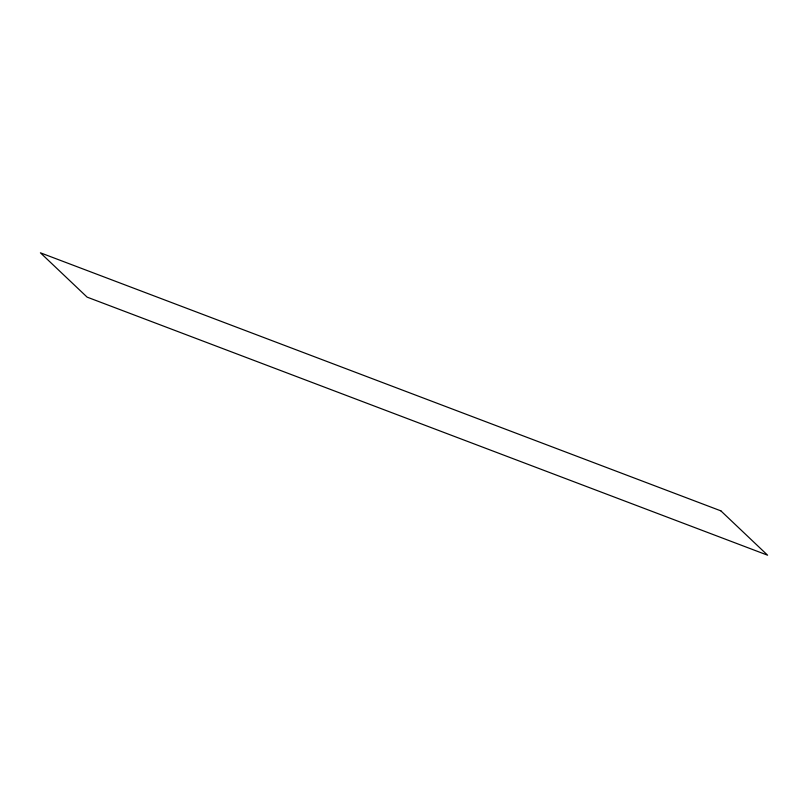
<?xml version="1.0" encoding="UTF-8"?>
<svg xmlns="http://www.w3.org/2000/svg" width="808" height="808" viewBox="0 0 808 808"><rect width="100%" height="100%" fill="white"/><g stroke="black" fill="none" stroke-linecap="round" stroke-linejoin="round"><path stroke-width="1.21" d="M720.888 510.868L40.4 252.803L87.112 297.132L767.6 555.197L720.888 510.868"/></g></svg>
